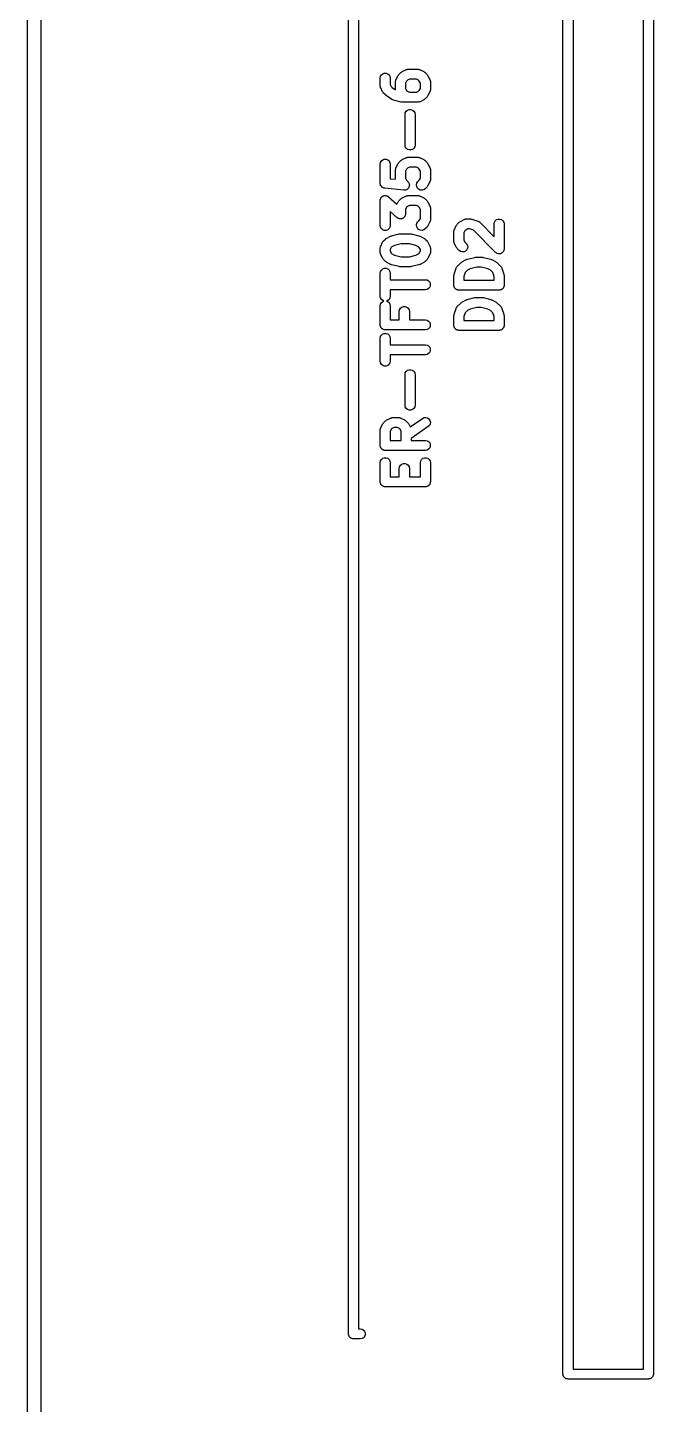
# Model space of a CAD drawing. Extents: x 10 to 287, y -200 to -10.
# Drawn here: x 99.9 to 109.24, y -94.75 to -74.19 of the extents above; entities that cross this region are included whole.
import ezdxf

# ---------------------------------------------------------------- set-up
doc = ezdxf.new("R2010")
doc.units = 0
doc.header["$MEASUREMENT"] = 0
doc.layers.add('BLACK', color=7, linetype='CONTINUOUS')

msp = doc.modelspace()

# ---------------------------------------------------------------- linework, layer by layer
at = {"layer": 'Black'}
for p, q in [((99.9, -106), (99.9, -56)), ((100.1, -56.0087), (100.1, -105.996)), ((107.891, -94.2924), (107.891, -63.6924)), ((109.241, -63.6924), (109.241, -94.2924)), ((108.041, -63.7674), (108.041, -94.2174)), ((109.091, -94.2174), (109.091, -63.7674)), ((104.691, -93.6924), (104.691, -64.2924)), ((104.841, -64.3674), (104.841, -93.6174)), ((105.49, -74.8467), (105.547, -74.8182)), ((105.547, -74.8182), (105.551, -74.8169)), ((105.551, -74.8169), (105.555, -74.8148)), ((105.555, -74.8148), (105.563, -74.8133)), ((105.563, -74.8133), (105.572, -74.8107)), ((105.572, -74.8107), (105.576, -74.811)), ((105.576, -74.811), (105.58, -74.8103)), ((105.58, -74.8103), (105.723, -74.8103)), ((105.723, -74.8103), (105.727, -74.811)), ((105.727, -74.811), (105.732, -74.8107)), ((105.732, -74.8107), (105.74, -74.8133)), ((105.74, -74.8133), (105.749, -74.8148)), ((105.749, -74.8148), (105.753, -74.8169)), ((105.753, -74.8169), (105.757, -74.8182)), ((105.757, -74.8182), (105.814, -74.8467)), ((105.162, -74.9424), (105.167, -74.9167)), ((105.162, -75.0567), (105.162, -74.9424)), ((105.167, -74.9167), (105.18, -74.8942)), ((105.18, -74.8942), (105.2, -74.8774)), ((105.2, -74.8774), (105.224, -74.8685)), ((105.224, -74.8685), (105.25, -74.8685)), ((105.25, -74.8685), (105.275, -74.8774)), ((105.275, -74.8774), (105.295, -74.8942)), ((105.295, -74.8942), (105.308, -74.9167)), ((105.308, -74.9167), (105.312, -74.9424)), ((105.312, -74.9424), (105.312, -75.039)), ((105.391, -74.991), (105.394, -74.9825)), ((105.392, -74.9953), (105.391, -74.991)), ((105.391, -74.9995), (105.392, -74.9953)), ((105.391, -75.1138), (105.391, -74.9995)), ((105.394, -74.9825), (105.396, -74.9739)), ((105.396, -74.9739), (105.398, -74.9701)), ((105.398, -74.9701), (105.399, -74.966)), ((105.399, -74.966), (105.427, -74.9089)), ((105.427, -74.9089), (105.435, -74.8992)), ((105.435, -74.8992), (105.442, -74.8894)), ((105.442, -74.8894), (105.47, -74.8608)), ((105.47, -74.8608), (105.48, -74.8539)), ((105.48, -74.8539), (105.49, -74.8467)), ((105.556, -74.9868), (105.541, -75.0172)), ((105.541, -75.0172), (105.541, -75.0961)), ((105.568, -74.9755), (105.556, -74.9868)), ((105.598, -74.9603), (105.568, -74.9755)), ((105.705, -74.9603), (105.598, -74.9603)), ((105.736, -74.9755), (105.705, -74.9603)), ((105.747, -74.9868), (105.736, -74.9755)), ((105.762, -75.0172), (105.747, -74.9868)), ((105.762, -75.0961), (105.762, -75.0172)), ((105.814, -74.8467), (105.823, -74.8539)), ((105.823, -74.8539), (105.833, -74.8608)), ((105.833, -74.8608), (105.862, -74.8894)), ((105.862, -74.8894), (105.869, -74.8992)), ((105.869, -74.8992), (105.876, -74.9089)), ((105.876, -74.9089), (105.905, -74.966)), ((105.905, -74.966), (105.906, -74.9701)), ((105.906, -74.9701), (105.908, -74.9739)), ((105.908, -74.9739), (105.909, -74.9825)), ((105.909, -74.9825), (105.912, -74.991)), ((105.912, -74.991), (105.912, -74.9953)), ((105.912, -74.9953), (105.912, -74.9995)), ((105.912, -74.9995), (105.912, -75.1138)), ((105.163, -75.0609), (105.162, -75.0567)), ((105.163, -75.0653), (105.163, -75.0609)), ((105.165, -75.0737), (105.163, -75.0653)), ((105.167, -75.0823), (105.165, -75.0737)), ((105.169, -75.0861), (105.167, -75.0823)), ((105.17, -75.0902), (105.169, -75.0861)), ((105.199, -75.1474), (105.17, -75.0902)), ((105.206, -75.157), (105.199, -75.1474)), ((105.213, -75.1669), (105.206, -75.157)), ((105.242, -75.1954), (105.213, -75.1669)), ((105.248, -75.1997), (105.242, -75.1954)), ((105.253, -75.2048), (105.248, -75.1997)), ((105.339, -75.2619), (105.253, -75.2048)), ((105.312, -75.039), (105.328, -75.0694)), ((105.328, -75.0694), (105.342, -75.0841)), ((105.342, -75.0841), (105.392, -75.1169)), ((105.392, -75.1169), (105.391, -75.1138)), ((105.541, -75.0961), (105.556, -75.1265)), ((105.556, -75.1265), (105.568, -75.1379)), ((105.568, -75.1379), (105.598, -75.1531)), ((105.598, -75.1531), (105.705, -75.1531)), ((105.705, -75.1531), (105.736, -75.1379)), ((105.736, -75.1379), (105.747, -75.1265)), ((105.747, -75.1265), (105.762, -75.0961)), ((105.862, -75.224), (105.833, -75.2526)), ((105.869, -75.2142), (105.862, -75.224)), ((105.876, -75.2045), (105.869, -75.2142)), ((105.905, -75.1474), (105.876, -75.2045)), ((105.906, -75.1432), (105.905, -75.1474)), ((105.908, -75.1395), (105.906, -75.1432)), ((105.909, -75.1308), (105.908, -75.1395)), ((105.912, -75.1224), (105.909, -75.1308)), ((105.912, -75.1138), (105.912, -75.1181)), ((105.912, -75.1181), (105.912, -75.1224)), ((105.35, -75.2671), (105.339, -75.2619)), ((105.362, -75.2723), (105.35, -75.2671)), ((105.476, -75.3009), (105.362, -75.2723)), ((105.486, -75.3015), (105.476, -75.3009)), ((105.495, -75.3031), (105.486, -75.3015)), ((105.723, -75.3031), (105.495, -75.3031)), ((105.538, -75.4596), (105.551, -75.437)), ((105.551, -75.437), (105.571, -75.4203)), ((105.571, -75.4203), (105.596, -75.4114)), ((105.596, -75.4114), (105.622, -75.4114)), ((105.622, -75.4114), (105.646, -75.4203)), ((105.646, -75.4203), (105.666, -75.437)), ((105.666, -75.437), (105.679, -75.4596)), ((105.727, -75.3024), (105.723, -75.3031)), ((105.732, -75.3026), (105.727, -75.3024)), ((105.74, -75.3001), (105.732, -75.3026)), ((105.749, -75.2986), (105.74, -75.3001)), ((105.753, -75.2964), (105.749, -75.2986)), ((105.757, -75.2952), (105.753, -75.2964)), ((105.814, -75.2666), (105.757, -75.2952)), ((105.823, -75.2595), (105.814, -75.2666)), ((105.833, -75.2526), (105.823, -75.2595)), ((105.534, -75.4853), (105.538, -75.4596)), ((105.534, -75.9424), (105.534, -75.4853)), ((105.679, -75.4596), (105.684, -75.4853)), ((105.684, -75.4853), (105.684, -75.9424)), ((105.538, -75.9681), (105.534, -75.9424)), ((105.551, -75.9906), (105.538, -75.9681)), ((105.571, -76.0074), (105.551, -75.9906)), ((105.596, -76.0163), (105.571, -76.0074)), ((105.622, -76.0163), (105.596, -76.0163)), ((105.646, -76.0074), (105.622, -76.0163)), ((105.666, -75.9906), (105.646, -76.0074)), ((105.679, -75.9681), (105.666, -75.9906)), ((105.684, -75.9424), (105.679, -75.9681)), ((105.162, -76.2281), (105.167, -76.2025)), ((105.162, -76.5138), (105.162, -76.2281)), ((105.167, -76.2025), (105.18, -76.1799)), ((105.18, -76.1799), (105.2, -76.1632)), ((105.2, -76.1632), (105.224, -76.1543)), ((105.224, -76.1543), (105.25, -76.1543)), ((105.25, -76.1543), (105.275, -76.1632)), ((105.275, -76.1632), (105.295, -76.1799)), ((105.295, -76.1799), (105.308, -76.2025)), ((105.308, -76.2025), (105.312, -76.2281)), ((105.312, -76.2281), (105.312, -76.446)), ((105.399, -76.2803), (105.427, -76.2231)), ((105.427, -76.2231), (105.435, -76.2135)), ((105.435, -76.2135), (105.442, -76.2037)), ((105.442, -76.2037), (105.47, -76.1751)), ((105.47, -76.1751), (105.48, -76.1682)), ((105.48, -76.1682), (105.49, -76.161)), ((105.49, -76.161), (105.547, -76.1325)), ((105.547, -76.1325), (105.551, -76.1312)), ((105.551, -76.1312), (105.555, -76.1291)), ((105.555, -76.1291), (105.563, -76.1275)), ((105.563, -76.1275), (105.572, -76.125)), ((105.572, -76.125), (105.576, -76.1253)), ((105.576, -76.1253), (105.58, -76.1245)), ((105.58, -76.1245), (105.723, -76.1245)), ((105.723, -76.1245), (105.727, -76.1253)), ((105.727, -76.1253), (105.732, -76.125)), ((105.732, -76.125), (105.74, -76.1275)), ((105.74, -76.1275), (105.749, -76.1291)), ((105.749, -76.1291), (105.753, -76.1312)), ((105.753, -76.1312), (105.757, -76.1325)), ((105.757, -76.1325), (105.814, -76.161)), ((105.814, -76.161), (105.823, -76.1682)), ((105.823, -76.1682), (105.833, -76.1751)), ((105.833, -76.1751), (105.862, -76.2037)), ((105.862, -76.2037), (105.869, -76.2135)), ((105.869, -76.2135), (105.876, -76.2231)), ((105.876, -76.2231), (105.905, -76.2803)), ((105.312, -76.446), (105.391, -76.4538)), ((105.391, -76.3053), (105.394, -76.2968)), ((105.392, -76.3096), (105.391, -76.3053)), ((105.391, -76.3138), (105.392, -76.3096)), ((105.391, -76.4538), (105.391, -76.3138)), ((105.394, -76.2968), (105.396, -76.2882)), ((105.396, -76.2882), (105.398, -76.2844)), ((105.398, -76.2844), (105.399, -76.2803)), ((105.556, -76.3011), (105.541, -76.3315)), ((105.541, -76.3315), (105.541, -76.439)), ((105.541, -76.439), (105.556, -76.4694)), ((105.568, -76.2898), (105.556, -76.3011)), ((105.556, -76.4694), (105.576, -76.4894)), ((105.598, -76.2745), (105.568, -76.2898)), ((105.705, -76.2745), (105.598, -76.2745)), ((105.736, -76.2898), (105.705, -76.2745)), ((105.727, -76.4894), (105.747, -76.4694)), ((105.747, -76.3011), (105.736, -76.2898)), ((105.762, -76.3315), (105.747, -76.3011)), ((105.747, -76.4694), (105.762, -76.439)), ((105.762, -76.439), (105.762, -76.3315)), ((105.905, -76.2803), (105.906, -76.2844)), ((105.906, -76.2844), (105.908, -76.2882)), ((105.908, -76.2882), (105.909, -76.2968)), ((105.909, -76.4737), (105.908, -76.4823)), ((105.909, -76.2968), (105.912, -76.3053)), ((105.912, -76.4653), (105.909, -76.4737)), ((105.912, -76.3053), (105.912, -76.3096)), ((105.912, -76.3096), (105.912, -76.3138)), ((105.912, -76.3138), (105.912, -76.4567)), ((105.912, -76.4567), (105.912, -76.4609)), ((105.912, -76.4609), (105.912, -76.4653)), ((105.163, -76.5166), (105.162, -76.5138)), ((105.163, -76.5194), (105.163, -76.5166)), ((105.165, -76.5294), (105.163, -76.5194)), ((105.167, -76.5395), (105.165, -76.5294)), ((105.168, -76.5419), (105.167, -76.5395)), ((105.169, -76.5447), (105.168, -76.5419)), ((105.175, -76.5532), (105.169, -76.5447)), ((105.18, -76.562), (105.175, -76.5532)), ((105.182, -76.5639), (105.18, -76.562)), ((105.184, -76.5662), (105.182, -76.5639)), ((105.192, -76.5722), (105.184, -76.5662)), ((105.2, -76.5788), (105.192, -76.5722)), ((105.203, -76.5797), (105.2, -76.5788)), ((105.205, -76.5814), (105.203, -76.5797)), ((105.215, -76.5842), (105.205, -76.5814)), ((105.224, -76.5877), (105.215, -76.5842)), ((105.227, -76.5877), (105.224, -76.5877)), ((105.23, -76.5885), (105.227, -76.5877)), ((105.516, -76.617), (105.23, -76.5885)), ((105.517, -76.6171), (105.516, -76.617)), ((105.516, -76.617), (105.516, -76.617)), ((105.529, -76.616), (105.517, -76.6171)), ((105.542, -76.6151), (105.529, -76.616)), ((105.543, -76.6148), (105.542, -76.6149)), ((105.542, -76.6149), (105.542, -76.6151)), ((105.554, -76.6095), (105.543, -76.6148)), ((105.565, -76.6044), (105.554, -76.6095)), ((105.566, -76.604), (105.565, -76.6044)), ((105.575, -76.5949), (105.566, -76.6038)), ((105.566, -76.6038), (105.566, -76.604)), ((105.584, -76.5862), (105.575, -76.5949)), ((105.576, -76.4894), (105.576, -76.4898)), ((105.576, -76.4898), (105.577, -76.49)), ((105.577, -76.49), (105.584, -76.5004)), ((105.584, -76.5004), (105.591, -76.5107)), ((105.585, -76.5854), (105.584, -76.5858)), ((105.584, -76.5858), (105.584, -76.5862)), ((105.59, -76.574), (105.585, -76.5854)), ((105.595, -76.5627), (105.59, -76.574)), ((105.591, -76.5107), (105.591, -76.5112)), ((105.591, -76.5112), (105.592, -76.5115)), ((105.592, -76.5115), (105.595, -76.5238)), ((105.595, -76.5238), (105.598, -76.5359)), ((105.596, -76.5618), (105.595, -76.5622)), ((105.595, -76.5622), (105.595, -76.5627)), ((105.597, -76.5493), (105.596, -76.5618)), ((105.598, -76.5368), (105.597, -76.5493)), ((105.598, -76.5359), (105.598, -76.5363)), ((105.598, -76.5363), (105.598, -76.5368)), ((105.706, -76.5359), (105.712, -76.5107)), ((105.708, -76.5618), (105.706, -76.5359)), ((105.719, -76.5854), (105.708, -76.5618)), ((105.712, -76.5107), (105.727, -76.4894)), ((105.737, -76.6038), (105.719, -76.5854)), ((105.761, -76.6148), (105.737, -76.6038)), ((105.787, -76.6171), (105.761, -76.6148)), ((105.812, -76.6104), (105.787, -76.6171)), ((105.833, -76.5954), (105.812, -76.6104)), ((105.862, -76.5669), (105.833, -76.5954)), ((105.869, -76.557), (105.862, -76.5669)), ((105.876, -76.5474), (105.869, -76.557)), ((105.905, -76.4902), (105.876, -76.5474)), ((105.906, -76.4861), (105.905, -76.4902)), ((105.908, -76.4823), (105.906, -76.4861)), ((105.162, -76.771), (105.164, -76.7637)), ((105.162, -77.1424), (105.162, -76.771)), ((105.164, -76.7564), (105.166, -76.751)), ((105.164, -76.7637), (105.164, -76.7564)), ((105.166, -76.751), (105.167, -76.7453)), ((105.167, -76.7453), (105.171, -76.739)), ((105.171, -76.739), (105.173, -76.7321)), ((105.173, -76.7321), (105.177, -76.7278)), ((105.177, -76.7278), (105.18, -76.7228)), ((105.18, -76.7228), (105.186, -76.7181)), ((105.186, -76.7181), (105.19, -76.7125)), ((105.19, -76.7125), (105.195, -76.7097)), ((105.195, -76.7097), (105.2, -76.706)), ((105.2, -76.706), (105.207, -76.7035)), ((105.207, -76.7035), (105.213, -76.7)), ((105.213, -76.7), (105.219, -76.6991)), ((105.219, -76.6991), (105.224, -76.6971)), ((105.224, -76.6971), (105.232, -76.6971)), ((105.232, -76.6971), (105.239, -76.696)), ((105.239, -76.696), (105.245, -76.6971)), ((105.245, -76.6971), (105.25, -76.6971)), ((105.25, -76.6971), (105.257, -76.6996)), ((105.257, -76.6996), (105.265, -76.701)), ((105.265, -76.701), (105.269, -76.704)), ((105.269, -76.704), (105.275, -76.706)), ((105.275, -76.706), (105.281, -76.7107)), ((105.281, -76.7107), (105.287, -76.7145)), ((105.287, -76.7145), (105.413, -76.8245)), ((105.413, -76.8245), (105.427, -76.7946)), ((105.427, -76.7946), (105.435, -76.7849)), ((105.435, -76.7849), (105.442, -76.7751)), ((105.442, -76.7751), (105.47, -76.7465)), ((105.47, -76.7465), (105.48, -76.7396)), ((105.48, -76.7396), (105.49, -76.7325)), ((105.49, -76.7325), (105.547, -76.7039)), ((105.556, -76.8725), (105.541, -76.903)), ((105.547, -76.7039), (105.551, -76.7027)), ((105.551, -76.7027), (105.555, -76.7005)), ((105.555, -76.7005), (105.563, -76.699)), ((105.568, -76.8612), (105.556, -76.8725)), ((105.563, -76.699), (105.572, -76.6965)), ((105.598, -76.846), (105.568, -76.8612)), ((105.572, -76.6965), (105.576, -76.6967)), ((105.576, -76.6967), (105.58, -76.696)), ((105.58, -76.696), (105.723, -76.696)), ((105.705, -76.846), (105.598, -76.846)), ((105.736, -76.8612), (105.705, -76.846)), ((105.723, -76.696), (105.727, -76.6967)), ((105.727, -76.6967), (105.732, -76.6965)), ((105.732, -76.6965), (105.74, -76.699)), ((105.747, -76.8725), (105.736, -76.8612)), ((105.74, -76.699), (105.749, -76.7005)), ((105.762, -76.903), (105.747, -76.8725)), ((105.749, -76.7005), (105.753, -76.7027)), ((105.753, -76.7027), (105.757, -76.7039)), ((105.757, -76.7039), (105.814, -76.7325)), ((105.814, -76.7325), (105.823, -76.7396)), ((105.823, -76.7396), (105.833, -76.7465)), ((105.833, -76.7465), (105.862, -76.7751)), ((105.862, -76.7751), (105.869, -76.7849)), ((105.869, -76.7849), (105.876, -76.7946)), ((105.876, -76.7946), (105.905, -76.8517)), ((105.905, -76.8517), (105.906, -76.8559)), ((105.906, -76.8559), (105.908, -76.8596)), ((105.908, -76.8596), (105.909, -76.8683)), ((105.909, -76.8683), (105.912, -76.8767)), ((105.912, -76.8767), (105.912, -76.881)), ((105.912, -76.881), (105.912, -76.8853)), ((105.912, -76.8853), (105.912, -77.0567)), ((105.417, -77.0274), (105.312, -76.9363)), ((105.312, -76.9363), (105.312, -77.1424)), ((105.423, -77.0312), (105.417, -77.0274)), ((105.428, -77.0359), (105.423, -77.0312)), ((105.434, -77.0379), (105.428, -77.0359)), ((105.439, -77.0409), (105.434, -77.0379)), ((105.446, -77.0423), (105.439, -77.0409)), ((105.453, -77.0448), (105.446, -77.0423)), ((105.459, -77.0448), (105.453, -77.0448)), ((105.464, -77.046), (105.459, -77.0448)), ((105.472, -77.0448), (105.464, -77.046)), ((105.479, -77.0448), (105.472, -77.0448)), ((105.484, -77.0429), (105.479, -77.0448)), ((105.49, -77.042), (105.484, -77.0429)), ((105.497, -77.0384), (105.49, -77.042)), ((105.503, -77.0359), (105.497, -77.0384)), ((105.508, -77.0322), (105.503, -77.0359)), ((105.513, -77.0294), (105.508, -77.0322)), ((105.518, -77.0239), (105.513, -77.0294)), ((105.523, -77.0192), (105.518, -77.0239)), ((105.526, -77.0142), (105.523, -77.0192)), ((105.53, -77.0098), (105.526, -77.0142)), ((105.533, -77.003), (105.53, -77.0098)), ((105.536, -76.9966), (105.533, -77.003)), ((105.537, -76.9909), (105.536, -76.9966)), ((105.54, -76.9855), (105.537, -76.9909)), ((105.541, -76.971), (105.54, -76.9782)), ((105.54, -76.9782), (105.54, -76.9855)), ((105.541, -76.903), (105.541, -76.971)), ((105.712, -77.1107), (105.727, -77.0894)), ((105.727, -77.0894), (105.747, -77.0694)), ((105.747, -77.0694), (105.762, -77.039)), ((105.762, -77.039), (105.762, -76.903)), ((105.905, -77.0902), (105.876, -77.1474)), ((105.906, -77.0861), (105.905, -77.0902)), ((105.908, -77.0823), (105.906, -77.0861)), ((105.909, -77.0737), (105.908, -77.0823)), ((105.912, -77.0653), (105.909, -77.0737)), ((105.912, -77.0567), (105.912, -77.0609)), ((105.912, -77.0609), (105.912, -77.0653)), ((106.342, -77.0965), (106.351, -77.0896)), ((106.351, -77.0896), (106.361, -77.0825)), ((106.361, -77.0825), (106.418, -77.0539)), ((106.418, -77.0539), (106.422, -77.0527)), ((106.422, -77.0527), (106.426, -77.0505)), ((106.426, -77.0505), (106.435, -77.049)), ((106.435, -77.049), (106.443, -77.0465)), ((106.443, -77.0465), (106.447, -77.0467)), ((106.447, -77.0467), (106.452, -77.046)), ((106.452, -77.046), (106.509, -77.046)), ((106.509, -77.046), (106.521, -77.0481)), ((106.521, -77.0481), (106.533, -77.0498)), ((106.533, -77.0498), (106.618, -77.0784)), ((106.618, -77.0784), (106.622, -77.0804)), ((106.622, -77.0804), (106.626, -77.0816)), ((106.626, -77.0816), (106.633, -77.0866)), ((106.633, -77.0866), (106.641, -77.0908)), ((106.641, -77.0908), (106.644, -77.094)), ((106.867, -77.0953), (106.88, -77.0728)), ((106.88, -77.0728), (106.9, -77.056)), ((106.9, -77.056), (106.924, -77.0471)), ((106.924, -77.0471), (106.95, -77.0471)), ((106.95, -77.0471), (106.975, -77.056)), ((106.975, -77.056), (106.995, -77.0728)), ((106.995, -77.0728), (107.008, -77.0953)), ((105.167, -77.1681), (105.162, -77.1424)), ((105.18, -77.1906), (105.167, -77.1681)), ((105.2, -77.2074), (105.18, -77.1906)), ((105.224, -77.2163), (105.2, -77.2074)), ((105.25, -77.2163), (105.224, -77.2163)), ((105.275, -77.2074), (105.25, -77.2163)), ((105.295, -77.1906), (105.275, -77.2074)), ((105.308, -77.1681), (105.295, -77.1906)), ((105.312, -77.1424), (105.308, -77.1681)), ((105.326, -77.3016), (105.334, -77.2982)), ((105.334, -77.2982), (105.448, -77.2696)), ((105.448, -77.2696), (105.457, -77.269)), ((105.457, -77.269), (105.466, -77.2674)), ((105.466, -77.2674), (105.609, -77.2674)), ((105.609, -77.2674), (105.618, -77.269)), ((105.618, -77.269), (105.627, -77.2696)), ((105.627, -77.2696), (105.741, -77.2982)), ((105.706, -77.1359), (105.712, -77.1107)), ((105.708, -77.1618), (105.706, -77.1359)), ((105.719, -77.1854), (105.708, -77.1618)), ((105.737, -77.2038), (105.719, -77.1854)), ((105.761, -77.2148), (105.737, -77.2038)), ((105.741, -77.2982), (105.749, -77.3016)), ((105.787, -77.2171), (105.761, -77.2148)), ((105.812, -77.2104), (105.787, -77.2171)), ((105.833, -77.1954), (105.812, -77.2104)), ((105.862, -77.1669), (105.833, -77.1954)), ((105.869, -77.157), (105.862, -77.1669)), ((105.876, -77.1474), (105.869, -77.157)), ((106.262, -77.2353), (106.263, -77.231)), ((106.262, -77.3781), (106.262, -77.2353)), ((106.263, -77.2267), (106.265, -77.2183)), ((106.263, -77.231), (106.263, -77.2267)), ((106.265, -77.2183), (106.267, -77.2096)), ((106.267, -77.2096), (106.269, -77.2059)), ((106.269, -77.2059), (106.27, -77.2017)), ((106.27, -77.2017), (106.299, -77.1446)), ((106.299, -77.1446), (106.306, -77.1349)), ((106.306, -77.1349), (106.313, -77.1251)), ((106.313, -77.1251), (106.342, -77.0965)), ((106.428, -77.2225), (106.412, -77.253)), ((106.412, -77.253), (106.412, -77.3604)), ((106.439, -77.2112), (106.428, -77.2225)), ((106.469, -77.196), (106.439, -77.2112)), ((106.497, -77.196), (106.469, -77.196)), ((106.554, -77.2151), (106.497, -77.196)), ((106.884, -77.5454), (106.554, -77.2151)), ((106.644, -77.094), (106.648, -77.0965)), ((106.648, -77.0965), (106.862, -77.3113)), ((106.862, -77.121), (106.867, -77.0953)), ((106.862, -77.3113), (106.862, -77.121)), ((107.008, -77.0953), (107.012, -77.121)), ((107.012, -77.121), (107.012, -77.4924)), ((105.162, -77.4853), (105.163, -77.481)), ((105.162, -77.5424), (105.162, -77.4853)), ((105.163, -77.4767), (105.165, -77.4683)), ((105.163, -77.481), (105.163, -77.4767)), ((105.165, -77.4683), (105.167, -77.4596)), ((105.167, -77.4596), (105.169, -77.4559)), ((105.169, -77.4559), (105.17, -77.4517)), ((105.17, -77.4517), (105.199, -77.3946)), ((105.199, -77.3946), (105.206, -77.3849)), ((105.206, -77.3849), (105.213, -77.3751)), ((105.213, -77.3751), (105.242, -77.3465)), ((105.242, -77.3465), (105.251, -77.3396)), ((105.251, -77.3396), (105.261, -77.3325)), ((105.261, -77.3325), (105.318, -77.3039)), ((105.328, -77.4725), (105.312, -77.503)), ((105.312, -77.503), (105.312, -77.5247)), ((105.318, -77.3039), (105.326, -77.3016)), ((105.339, -77.4612), (105.328, -77.4725)), ((105.378, -77.4417), (105.339, -77.4612)), ((105.475, -77.4174), (105.378, -77.4417)), ((105.6, -77.4174), (105.475, -77.4174)), ((105.697, -77.4417), (105.6, -77.4174)), ((105.736, -77.4612), (105.697, -77.4417)), ((105.747, -77.4725), (105.736, -77.4612)), ((105.762, -77.503), (105.747, -77.4725)), ((105.749, -77.3016), (105.757, -77.3039)), ((105.757, -77.3039), (105.814, -77.3325)), ((105.762, -77.5247), (105.762, -77.503)), ((105.814, -77.3325), (105.823, -77.3396)), ((105.823, -77.3396), (105.833, -77.3465)), ((105.833, -77.3465), (105.862, -77.3751)), ((105.862, -77.3751), (105.869, -77.3849)), ((105.869, -77.3849), (105.876, -77.3946)), ((105.876, -77.3946), (105.905, -77.4517)), ((105.905, -77.4517), (105.906, -77.4559)), ((105.906, -77.4559), (105.908, -77.4596)), ((105.908, -77.4596), (105.909, -77.4683)), ((105.909, -77.4683), (105.912, -77.4767)), ((105.912, -77.4767), (105.912, -77.481)), ((105.912, -77.481), (105.912, -77.4853)), ((105.912, -77.4853), (105.912, -77.5424)), ((106.263, -77.3824), (106.262, -77.3781)), ((106.263, -77.3867), (106.263, -77.3824)), ((106.265, -77.3951), (106.263, -77.3867)), ((106.267, -77.4038), (106.265, -77.3951)), ((106.269, -77.4075), (106.267, -77.4038)), ((106.27, -77.4117), (106.269, -77.4075)), ((106.299, -77.4688), (106.27, -77.4117)), ((106.306, -77.4784), (106.299, -77.4688)), ((106.313, -77.4883), (106.306, -77.4784)), ((106.342, -77.5169), (106.313, -77.4883)), ((106.412, -77.3604), (106.428, -77.3908)), ((106.428, -77.3908), (106.448, -77.4108)), ((106.448, -77.4108), (106.463, -77.4321)), ((106.467, -77.4832), (106.456, -77.5068)), ((106.463, -77.4321), (106.469, -77.4573)), ((106.469, -77.4573), (106.467, -77.4832)), ((107.011, -77.502), (107.01, -77.5118)), ((107.012, -77.4924), (107.011, -77.502)), ((105.163, -77.5467), (105.162, -77.5424)), ((105.163, -77.551), (105.163, -77.5467)), ((105.165, -77.5594), (105.163, -77.551)), ((105.167, -77.5681), (105.165, -77.5594)), ((105.169, -77.5718), (105.167, -77.5681)), ((105.17, -77.5759), (105.169, -77.5718)), ((105.199, -77.6331), (105.17, -77.5759)), ((105.206, -77.6427), (105.199, -77.6331)), ((105.213, -77.6526), (105.206, -77.6427)), ((105.242, -77.6811), (105.213, -77.6526)), ((105.251, -77.688), (105.242, -77.6811)), ((105.261, -77.6952), (105.251, -77.688)), ((105.318, -77.7238), (105.261, -77.6952)), ((105.312, -77.5247), (105.328, -77.5551)), ((105.328, -77.5551), (105.339, -77.5665)), ((105.339, -77.5665), (105.378, -77.5859)), ((105.378, -77.5859), (105.475, -77.6103)), ((105.475, -77.6103), (105.6, -77.6103)), ((105.6, -77.6103), (105.697, -77.5859)), ((105.697, -77.5859), (105.736, -77.5665)), ((105.736, -77.5665), (105.747, -77.5551)), ((105.747, -77.5551), (105.762, -77.5247)), ((105.814, -77.6952), (105.757, -77.7238)), ((105.823, -77.688), (105.814, -77.6952)), ((105.833, -77.6811), (105.823, -77.688)), ((105.862, -77.6526), (105.833, -77.6811)), ((105.869, -77.6427), (105.862, -77.6526)), ((105.876, -77.6331), (105.869, -77.6427)), ((105.905, -77.5759), (105.876, -77.6331)), ((105.906, -77.5718), (105.905, -77.5759)), ((105.908, -77.5681), (105.906, -77.5718)), ((105.909, -77.5594), (105.908, -77.5681)), ((105.912, -77.551), (105.909, -77.5594)), ((105.912, -77.5424), (105.912, -77.5467)), ((105.912, -77.5467), (105.912, -77.551)), ((106.313, -77.7537), (106.37, -77.6965)), ((106.363, -77.5318), (106.342, -77.5169)), ((106.388, -77.5385), (106.363, -77.5318)), ((106.37, -77.6965), (106.38, -77.6896)), ((106.38, -77.6896), (106.39, -77.6825)), ((106.414, -77.5363), (106.388, -77.5385)), ((106.39, -77.6825), (106.447, -77.6539)), ((106.438, -77.5253), (106.414, -77.5363)), ((106.456, -77.5068), (106.438, -77.5253)), ((106.447, -77.6539), (106.455, -77.6516)), ((106.455, -77.6516), (106.462, -77.6482)), ((106.462, -77.6482), (106.576, -77.6196)), ((106.576, -77.6196), (106.586, -77.619)), ((106.586, -77.619), (106.595, -77.6174)), ((106.595, -77.6174), (106.68, -77.6174)), ((106.68, -77.6174), (106.689, -77.619)), ((106.689, -77.619), (106.698, -77.6196)), ((106.698, -77.6196), (106.813, -77.6482)), ((106.813, -77.6482), (106.82, -77.6516)), ((106.82, -77.6516), (106.828, -77.6539)), ((106.828, -77.6539), (106.885, -77.6825)), ((106.892, -77.5511), (106.884, -77.5454)), ((106.885, -77.6825), (106.895, -77.6896)), ((106.9, -77.5574), (106.892, -77.5511)), ((106.895, -77.6896), (106.905, -77.6965)), ((106.903, -77.5585), (106.9, -77.5574)), ((106.906, -77.5604), (106.903, -77.5585)), ((106.905, -77.6965), (106.962, -77.7537)), ((106.915, -77.5629), (106.906, -77.5604)), ((106.924, -77.5663), (106.915, -77.5629)), ((106.928, -77.5663), (106.924, -77.5663)), ((106.931, -77.5671), (106.928, -77.5663)), ((106.941, -77.5663), (106.931, -77.5671)), ((106.95, -77.5663), (106.941, -77.5663)), ((106.954, -77.5651), (106.95, -77.5663)), ((106.957, -77.5648), (106.954, -77.5651)), ((106.966, -77.5607), (106.957, -77.5648)), ((106.975, -77.5574), (106.966, -77.5607)), ((106.977, -77.5552), (106.975, -77.5574)), ((106.98, -77.5538), (106.977, -77.5552)), ((106.987, -77.5469), (106.98, -77.5538)), ((106.995, -77.5406), (106.987, -77.5469)), ((106.997, -77.5378), (106.995, -77.5406)), ((106.999, -77.5354), (106.997, -77.5378)), ((107.003, -77.5265), (106.999, -77.5354)), ((107.008, -77.5181), (107.003, -77.5265)), ((107.01, -77.5118), (107.008, -77.5148)), ((107.008, -77.5148), (107.008, -77.5181)), ((105.162, -77.8567), (105.167, -77.831)), ((105.162, -78.1995), (105.162, -77.8567)), ((105.167, -77.831), (105.18, -77.8085)), ((105.18, -77.8085), (105.2, -77.7917)), ((105.2, -77.7917), (105.224, -77.7828)), ((105.224, -77.7828), (105.25, -77.7828)), ((105.25, -77.7828), (105.275, -77.7917)), ((105.275, -77.7917), (105.295, -77.8085)), ((105.295, -77.8085), (105.308, -77.831)), ((105.308, -77.831), (105.312, -77.8567)), ((105.312, -77.8567), (105.312, -77.9531)), ((105.326, -77.7261), (105.318, -77.7238)), ((105.334, -77.7294), (105.326, -77.7261)), ((105.448, -77.758), (105.334, -77.7294)), ((105.457, -77.7587), (105.448, -77.758)), ((105.466, -77.7603), (105.457, -77.7587)), ((105.609, -77.7603), (105.466, -77.7603)), ((105.618, -77.7587), (105.609, -77.7603)), ((105.627, -77.758), (105.618, -77.7587)), ((105.741, -77.7294), (105.627, -77.758)), ((105.749, -77.7261), (105.741, -77.7294)), ((105.757, -77.7238), (105.749, -77.7261)), ((106.262, -77.8924), (106.265, -77.8806)), ((106.262, -78.0353), (106.262, -77.8924)), ((106.265, -77.8806), (106.266, -77.8687)), ((106.266, -77.8687), (106.295, -77.783)), ((106.295, -77.783), (106.297, -77.7792)), ((106.297, -77.7792), (106.298, -77.775)), ((106.298, -77.775), (106.303, -77.7678)), ((106.303, -77.7678), (106.307, -77.7601)), ((106.307, -77.7601), (106.31, -77.7572)), ((106.31, -77.7572), (106.313, -77.7537)), ((106.432, -77.8472), (106.412, -77.9046)), ((106.412, -77.9046), (106.412, -77.9603)), ((106.468, -77.8112), (106.432, -77.8472)), ((106.506, -77.7917), (106.468, -77.8112)), ((106.604, -77.7674), (106.506, -77.7917)), ((106.671, -77.7674), (106.604, -77.7674)), ((106.768, -77.7917), (106.671, -77.7674)), ((106.807, -77.8112), (106.768, -77.7917)), ((106.843, -77.8472), (106.807, -77.8112)), ((106.862, -77.9046), (106.843, -77.8472)), ((106.862, -77.9603), (106.862, -77.9046)), ((106.962, -77.7537), (106.964, -77.7572)), ((106.964, -77.7572), (106.968, -77.7601)), ((106.968, -77.7601), (106.972, -77.7678)), ((106.972, -77.7678), (106.977, -77.775)), ((106.977, -77.775), (106.978, -77.7792)), ((106.978, -77.7792), (106.98, -77.783)), ((106.98, -77.783), (107.009, -77.8687)), ((107.009, -77.8687), (107.01, -77.8806)), ((107.01, -77.8806), (107.012, -77.8924)), ((107.012, -77.8924), (107.012, -78.0353)), ((105.312, -77.9531), (105.837, -77.9531)), ((105.837, -78.1031), (105.312, -78.1031)), ((105.312, -78.1031), (105.312, -78.1995)), ((105.837, -77.9531), (105.863, -77.9576)), ((105.863, -78.0986), (105.837, -78.1031)), ((105.863, -77.9576), (105.886, -77.9707)), ((105.886, -78.0856), (105.863, -78.0986)), ((105.886, -77.9707), (105.902, -77.9906)), ((105.902, -78.0656), (105.886, -78.0856)), ((105.902, -77.9906), (105.911, -78.0151)), ((105.911, -78.0411), (105.902, -78.0656)), ((105.911, -78.0151), (105.911, -78.0411)), ((106.264, -78.0417), (106.262, -78.0353)), ((106.264, -78.0483), (106.264, -78.0417)), ((106.266, -78.0544), (106.264, -78.0483)), ((106.267, -78.0609), (106.266, -78.0544)), ((106.27, -78.0666), (106.267, -78.0609)), ((106.272, -78.0728), (106.27, -78.0666)), ((106.277, -78.0778), (106.272, -78.0728)), ((106.28, -78.0835), (106.277, -78.0778)), ((106.285, -78.0877), (106.28, -78.0835)), ((106.289, -78.0927), (106.285, -78.0877)), ((106.295, -78.096), (106.289, -78.0927)), ((106.3, -78.1002), (106.295, -78.096)), ((106.306, -78.1025), (106.3, -78.1002)), ((106.312, -78.1057), (106.306, -78.1025)), ((106.318, -78.1069), (106.312, -78.1057)), ((106.324, -78.1091), (106.318, -78.1069)), ((106.331, -78.1091), (106.324, -78.1091)), ((106.337, -78.1103), (106.331, -78.1091)), ((106.937, -78.1103), (106.337, -78.1103)), ((106.412, -77.9603), (106.862, -77.9603)), ((106.944, -78.1091), (106.937, -78.1103)), ((106.95, -78.1091), (106.944, -78.1091)), ((106.957, -78.1069), (106.95, -78.1091)), ((106.963, -78.1057), (106.957, -78.1069)), ((106.969, -78.1025), (106.963, -78.1057)), ((106.975, -78.1002), (106.969, -78.1025)), ((106.98, -78.096), (106.975, -78.1002)), ((106.986, -78.0927), (106.98, -78.096)), ((106.99, -78.0877), (106.986, -78.0927)), ((106.995, -78.0835), (106.99, -78.0877)), ((106.998, -78.0778), (106.995, -78.0835)), ((107.002, -78.0728), (106.998, -78.0778)), ((107.005, -78.0666), (107.002, -78.0728)), ((107.008, -78.0609), (107.005, -78.0666)), ((107.009, -78.0544), (107.008, -78.0609)), ((107.011, -78.0483), (107.009, -78.0544)), ((107.012, -78.0353), (107.011, -78.0417)), ((107.011, -78.0417), (107.011, -78.0483)), ((105.167, -78.2252), (105.162, -78.1995)), ((105.162, -78.3424), (105.167, -78.3167)), ((105.18, -78.2478), (105.167, -78.2252)), ((105.167, -78.3167), (105.18, -78.2942)), ((105.2, -78.2645), (105.18, -78.2478)), ((105.18, -78.2942), (105.2, -78.2774)), ((105.218, -78.271), (105.2, -78.2645)), ((105.2, -78.2774), (105.218, -78.271)), ((105.275, -78.2645), (105.257, -78.271)), ((105.257, -78.271), (105.275, -78.2774)), ((105.295, -78.2478), (105.275, -78.2645)), ((105.275, -78.2774), (105.295, -78.2942)), ((105.308, -78.2252), (105.295, -78.2478)), ((105.295, -78.2942), (105.308, -78.3167)), ((105.312, -78.1995), (105.308, -78.2252)), ((105.308, -78.3167), (105.312, -78.3424)), ((106.313, -78.3537), (106.37, -78.2965)), ((106.37, -78.2965), (106.38, -78.2896)), ((106.38, -78.2896), (106.39, -78.2825)), ((106.39, -78.2825), (106.447, -78.2539)), ((106.447, -78.2539), (106.455, -78.2516)), ((106.455, -78.2516), (106.462, -78.2482)), ((106.462, -78.2482), (106.576, -78.2196)), ((106.576, -78.2196), (106.586, -78.219)), ((106.586, -78.219), (106.595, -78.2174)), ((106.595, -78.2174), (106.68, -78.2174)), ((106.68, -78.2174), (106.689, -78.219)), ((106.689, -78.219), (106.698, -78.2196)), ((106.698, -78.2196), (106.813, -78.2482)), ((106.813, -78.2482), (106.82, -78.2516)), ((106.82, -78.2516), (106.828, -78.2539)), ((106.828, -78.2539), (106.885, -78.2825)), ((106.885, -78.2825), (106.895, -78.2896)), ((106.895, -78.2896), (106.905, -78.2965)), ((106.905, -78.2965), (106.962, -78.3537)), ((105.162, -78.6281), (105.162, -78.3424)), ((105.312, -78.3424), (105.312, -78.5531)), ((105.448, -78.4281), (105.453, -78.4025)), ((105.448, -78.5531), (105.448, -78.4281)), ((105.453, -78.4025), (105.466, -78.3799)), ((105.466, -78.3799), (105.486, -78.3632)), ((105.486, -78.3632), (105.51, -78.3543)), ((105.51, -78.3543), (105.536, -78.3543)), ((105.536, -78.3543), (105.561, -78.3632)), ((105.561, -78.3632), (105.581, -78.3799)), ((105.581, -78.3799), (105.594, -78.4025)), ((105.594, -78.4025), (105.598, -78.4281)), ((105.598, -78.4281), (105.598, -78.5531)), ((106.262, -78.4924), (106.265, -78.4806)), ((106.262, -78.6353), (106.262, -78.4924)), ((106.265, -78.4806), (106.266, -78.4687)), ((106.266, -78.4687), (106.295, -78.383)), ((106.295, -78.383), (106.297, -78.3792)), ((106.297, -78.3792), (106.298, -78.375)), ((106.298, -78.375), (106.303, -78.3678)), ((106.303, -78.3678), (106.307, -78.3601)), ((106.307, -78.3601), (106.31, -78.3572)), ((106.31, -78.3572), (106.313, -78.3537)), ((106.432, -78.4472), (106.412, -78.5046)), ((106.412, -78.5046), (106.412, -78.5603)), ((106.468, -78.4112), (106.432, -78.4472)), ((106.506, -78.3917), (106.468, -78.4112)), ((106.604, -78.3674), (106.506, -78.3917)), ((106.671, -78.3674), (106.604, -78.3674)), ((106.768, -78.3917), (106.671, -78.3674)), ((106.807, -78.4112), (106.768, -78.3917)), ((106.843, -78.4472), (106.807, -78.4112)), ((106.862, -78.5046), (106.843, -78.4472)), ((106.862, -78.5603), (106.862, -78.5046)), ((106.962, -78.3537), (106.964, -78.3572)), ((106.964, -78.3572), (106.968, -78.3601)), ((106.968, -78.3601), (106.972, -78.3678)), ((106.972, -78.3678), (106.977, -78.375)), ((106.977, -78.375), (106.978, -78.3792)), ((106.978, -78.3792), (106.98, -78.383)), ((106.98, -78.383), (107.009, -78.4687)), ((107.009, -78.4687), (107.01, -78.4806)), ((107.01, -78.4806), (107.012, -78.4924)), ((107.012, -78.4924), (107.012, -78.6353)), ((105.164, -78.6346), (105.162, -78.6281)), ((105.164, -78.6411), (105.164, -78.6346)), ((105.166, -78.6473), (105.164, -78.6411)), ((105.167, -78.6538), (105.166, -78.6473)), ((105.17, -78.6594), (105.167, -78.6538)), ((105.172, -78.6656), (105.17, -78.6594)), ((105.177, -78.6706), (105.172, -78.6656)), ((105.18, -78.6763), (105.177, -78.6706)), ((105.185, -78.6805), (105.18, -78.6763)), ((105.189, -78.6856), (105.185, -78.6805)), ((105.195, -78.6888), (105.189, -78.6856)), ((105.2, -78.6931), (105.195, -78.6888)), ((105.206, -78.6953), (105.2, -78.6931)), ((105.212, -78.6986), (105.206, -78.6953)), ((105.218, -78.6997), (105.212, -78.6986)), ((105.224, -78.702), (105.218, -78.6997)), ((105.231, -78.702), (105.224, -78.702)), ((105.237, -78.7031), (105.231, -78.702)), ((105.837, -78.7031), (105.237, -78.7031)), ((105.312, -78.5531), (105.448, -78.5531)), ((105.598, -78.5531), (105.837, -78.5531)), ((105.837, -78.5531), (105.863, -78.5576)), ((105.863, -78.6986), (105.837, -78.7031)), ((105.863, -78.5576), (105.886, -78.5707)), ((105.886, -78.6856), (105.863, -78.6986)), ((105.886, -78.5707), (105.902, -78.5906)), ((105.902, -78.6656), (105.886, -78.6856)), ((105.902, -78.5906), (105.911, -78.6151)), ((105.911, -78.6411), (105.902, -78.6656)), ((105.911, -78.6151), (105.911, -78.6411)), ((106.264, -78.6417), (106.262, -78.6353)), ((106.264, -78.6483), (106.264, -78.6417)), ((106.266, -78.6544), (106.264, -78.6483)), ((106.267, -78.6609), (106.266, -78.6544)), ((106.27, -78.6666), (106.267, -78.6609)), ((106.272, -78.6728), (106.27, -78.6666)), ((106.277, -78.6778), (106.272, -78.6728)), ((106.28, -78.6835), (106.277, -78.6778)), ((106.285, -78.6877), (106.28, -78.6835)), ((106.289, -78.6927), (106.285, -78.6877)), ((106.295, -78.696), (106.289, -78.6927)), ((106.3, -78.7002), (106.295, -78.696)), ((106.306, -78.7025), (106.3, -78.7002)), ((106.312, -78.7057), (106.306, -78.7025)), ((106.318, -78.7069), (106.312, -78.7057)), ((106.324, -78.7091), (106.318, -78.7069)), ((106.331, -78.7091), (106.324, -78.7091)), ((106.337, -78.7103), (106.331, -78.7091)), ((106.937, -78.7103), (106.337, -78.7103)), ((106.412, -78.5603), (106.862, -78.5603)), ((106.944, -78.7091), (106.937, -78.7103)), ((106.95, -78.7091), (106.944, -78.7091)), ((106.957, -78.7069), (106.95, -78.7091)), ((106.963, -78.7057), (106.957, -78.7069)), ((106.969, -78.7025), (106.963, -78.7057)), ((106.975, -78.7002), (106.969, -78.7025)), ((106.98, -78.696), (106.975, -78.7002)), ((106.986, -78.6927), (106.98, -78.696)), ((106.99, -78.6877), (106.986, -78.6927)), ((106.995, -78.6835), (106.99, -78.6877)), ((106.998, -78.6778), (106.995, -78.6835)), ((107.002, -78.6728), (106.998, -78.6778)), ((107.005, -78.6666), (107.002, -78.6728)), ((107.008, -78.6609), (107.005, -78.6666)), ((107.009, -78.6544), (107.008, -78.6609)), ((107.011, -78.6483), (107.009, -78.6544)), ((107.012, -78.6353), (107.011, -78.6417)), ((107.011, -78.6417), (107.011, -78.6483)), ((105.162, -78.8281), (105.167, -78.8025)), ((105.162, -79.171), (105.162, -78.8281)), ((105.167, -78.8025), (105.18, -78.7799)), ((105.18, -78.7799), (105.2, -78.7632)), ((105.2, -78.7632), (105.224, -78.7543)), ((105.224, -78.7543), (105.25, -78.7543)), ((105.25, -78.7543), (105.275, -78.7632)), ((105.275, -78.7632), (105.295, -78.7799)), ((105.295, -78.7799), (105.308, -78.8025)), ((105.308, -78.8025), (105.312, -78.8281)), ((105.312, -78.8281), (105.312, -78.9245)), ((105.312, -78.9245), (105.837, -78.9245)), ((105.837, -78.9245), (105.863, -78.9291)), ((105.863, -78.9291), (105.886, -78.9421)), ((105.886, -78.9421), (105.902, -78.962)), ((105.837, -79.0745), (105.312, -79.0745)), ((105.312, -79.0745), (105.312, -79.171)), ((105.863, -79.07), (105.837, -79.0745)), ((105.886, -79.057), (105.863, -79.07)), ((105.902, -79.037), (105.886, -79.057)), ((105.902, -78.962), (105.911, -78.9865)), ((105.911, -79.0126), (105.902, -79.037)), ((105.911, -78.9865), (105.911, -79.0126)), ((105.167, -79.1966), (105.162, -79.171)), ((105.18, -79.2192), (105.167, -79.1966)), ((105.2, -79.2359), (105.18, -79.2192)), ((105.224, -79.2448), (105.2, -79.2359)), ((105.25, -79.2448), (105.224, -79.2448)), ((105.275, -79.2359), (105.25, -79.2448)), ((105.295, -79.2192), (105.275, -79.2359)), ((105.308, -79.1966), (105.295, -79.2192)), ((105.312, -79.171), (105.308, -79.1966)), ((105.534, -79.371), (105.538, -79.3453)), ((105.538, -79.3453), (105.551, -79.3228)), ((105.551, -79.3228), (105.571, -79.306)), ((105.571, -79.306), (105.596, -79.2971)), ((105.596, -79.2971), (105.622, -79.2971)), ((105.622, -79.2971), (105.646, -79.306)), ((105.646, -79.306), (105.666, -79.3228)), ((105.666, -79.3228), (105.679, -79.3453)), ((105.679, -79.3453), (105.684, -79.371)), ((105.534, -79.8281), (105.534, -79.371)), ((105.684, -79.371), (105.684, -79.8281)), ((105.538, -79.8538), (105.534, -79.8281)), ((105.551, -79.8763), (105.538, -79.8538)), ((105.571, -79.8931), (105.551, -79.8763)), ((105.596, -79.902), (105.571, -79.8931)), ((105.622, -79.902), (105.596, -79.902)), ((105.646, -79.8931), (105.622, -79.902)), ((105.666, -79.8763), (105.646, -79.8931)), ((105.679, -79.8538), (105.666, -79.8763)), ((105.684, -79.8281), (105.679, -79.8538)), ((105.165, -80.1825), (105.167, -80.1739)), ((105.167, -80.1739), (105.169, -80.1701)), ((105.169, -80.1701), (105.17, -80.166)), ((105.17, -80.166), (105.199, -80.1089)), ((105.199, -80.1089), (105.206, -80.0992)), ((105.206, -80.0992), (105.213, -80.0894)), ((105.213, -80.0894), (105.242, -80.0608)), ((105.242, -80.0608), (105.251, -80.0539)), ((105.251, -80.0539), (105.261, -80.0467)), ((105.261, -80.0467), (105.318, -80.0182)), ((105.318, -80.0182), (105.322, -80.0169)), ((105.322, -80.0169), (105.326, -80.0148)), ((105.326, -80.0148), (105.335, -80.0133)), ((105.339, -80.1755), (105.328, -80.1868)), ((105.335, -80.0133), (105.343, -80.0107)), ((105.369, -80.1603), (105.339, -80.1755)), ((105.343, -80.0107), (105.347, -80.011)), ((105.347, -80.011), (105.352, -80.0103)), ((105.352, -80.0103), (105.437, -80.0103)), ((105.42, -80.1603), (105.369, -80.1603)), ((105.45, -80.1755), (105.42, -80.1603)), ((105.437, -80.0103), (105.442, -80.011)), ((105.442, -80.011), (105.446, -80.0107)), ((105.446, -80.0107), (105.454, -80.0133)), ((105.462, -80.1868), (105.45, -80.1755)), ((105.454, -80.0133), (105.463, -80.0148)), ((105.463, -80.0148), (105.467, -80.0169)), ((105.467, -80.0169), (105.471, -80.0182)), ((105.471, -80.0182), (105.528, -80.0467)), ((105.528, -80.0467), (105.538, -80.0539)), ((105.538, -80.0539), (105.548, -80.0608)), ((105.548, -80.0608), (105.576, -80.0894)), ((105.576, -80.0894), (105.583, -80.0992)), ((105.583, -80.0992), (105.59, -80.1089)), ((105.59, -80.1089), (105.612, -80.1517)), ((105.612, -80.1517), (105.794, -80.0238)), ((105.88, -80.1467), (105.627, -80.3243)), ((105.794, -80.0238), (105.818, -80.0128)), ((105.818, -80.0128), (105.844, -80.0105)), ((105.844, -80.0105), (105.869, -80.0173)), ((105.869, -80.0173), (105.89, -80.0322)), ((105.899, -80.1283), (105.88, -80.1467)), ((105.89, -80.0322), (105.905, -80.0536)), ((105.91, -80.1047), (105.899, -80.1283)), ((105.905, -80.0536), (105.912, -80.0787)), ((105.912, -80.0787), (105.91, -80.1047)), ((105.162, -80.1995), (105.163, -80.1953)), ((105.162, -80.4281), (105.162, -80.1995)), ((105.163, -80.191), (105.165, -80.1825)), ((105.163, -80.1953), (105.163, -80.191)), ((105.328, -80.1868), (105.312, -80.2172)), ((105.312, -80.2172), (105.312, -80.3531)), ((105.312, -80.3531), (105.477, -80.3531)), ((105.477, -80.2172), (105.462, -80.1868)), ((105.477, -80.3531), (105.477, -80.2172)), ((105.627, -80.3243), (105.627, -80.3531)), ((105.627, -80.3531), (105.837, -80.3531)), ((105.837, -80.3531), (105.863, -80.3576)), ((105.863, -80.3576), (105.886, -80.3707)), ((105.886, -80.3707), (105.902, -80.3906)), ((105.164, -80.4346), (105.162, -80.4281)), ((105.164, -80.4411), (105.164, -80.4346)), ((105.166, -80.4473), (105.164, -80.4411)), ((105.167, -80.4538), (105.166, -80.4473)), ((105.17, -80.4594), (105.167, -80.4538)), ((105.172, -80.4656), (105.17, -80.4594)), ((105.177, -80.4706), (105.172, -80.4656)), ((105.18, -80.4763), (105.177, -80.4706)), ((105.185, -80.4805), (105.18, -80.4763)), ((105.189, -80.4856), (105.185, -80.4805)), ((105.195, -80.4888), (105.189, -80.4856)), ((105.2, -80.4931), (105.195, -80.4888)), ((105.206, -80.4953), (105.2, -80.4931)), ((105.212, -80.4986), (105.206, -80.4953)), ((105.218, -80.4997), (105.212, -80.4986)), ((105.224, -80.502), (105.218, -80.4997)), ((105.231, -80.502), (105.224, -80.502)), ((105.237, -80.5031), (105.231, -80.502)), ((105.837, -80.5031), (105.237, -80.5031)), ((105.863, -80.4986), (105.837, -80.5031)), ((105.886, -80.4856), (105.863, -80.4986)), ((105.902, -80.4656), (105.886, -80.4856)), ((105.902, -80.3906), (105.911, -80.4151)), ((105.911, -80.4411), (105.902, -80.4656)), ((105.911, -80.4151), (105.911, -80.4411)), ((105.162, -80.6853), (105.167, -80.6596)), ((105.162, -80.971), (105.162, -80.6853)), ((105.167, -80.6596), (105.18, -80.637)), ((105.18, -80.637), (105.2, -80.6203)), ((105.2, -80.6203), (105.224, -80.6114)), ((105.224, -80.6114), (105.25, -80.6114)), ((105.25, -80.6114), (105.275, -80.6203)), ((105.275, -80.6203), (105.295, -80.637)), ((105.295, -80.637), (105.308, -80.6596)), ((105.308, -80.6596), (105.312, -80.6853)), ((105.312, -80.6853), (105.312, -80.896)), ((105.448, -80.771), (105.453, -80.7453)), ((105.448, -80.896), (105.448, -80.771)), ((105.453, -80.7453), (105.466, -80.7228)), ((105.466, -80.7228), (105.486, -80.706)), ((105.486, -80.706), (105.51, -80.6971)), ((105.51, -80.6971), (105.536, -80.6971)), ((105.536, -80.6971), (105.561, -80.706)), ((105.561, -80.706), (105.581, -80.7228)), ((105.581, -80.7228), (105.594, -80.7453)), ((105.594, -80.7453), (105.598, -80.771)), ((105.598, -80.771), (105.598, -80.896)), ((105.762, -80.6853), (105.767, -80.6596)), ((105.762, -80.896), (105.762, -80.6853)), ((105.767, -80.6596), (105.78, -80.637)), ((105.78, -80.637), (105.8, -80.6203)), ((105.8, -80.6203), (105.824, -80.6114)), ((105.824, -80.6114), (105.85, -80.6114)), ((105.85, -80.6114), (105.875, -80.6203)), ((105.875, -80.6203), (105.895, -80.637)), ((105.895, -80.637), (105.908, -80.6596)), ((105.908, -80.6596), (105.912, -80.6853)), ((105.912, -80.6853), (105.912, -80.971)), ((105.164, -80.9774), (105.162, -80.971)), ((105.164, -80.984), (105.164, -80.9774)), ((105.166, -80.9902), (105.164, -80.984)), ((105.167, -80.9966), (105.166, -80.9902)), ((105.17, -81.0023), (105.167, -80.9966)), ((105.312, -80.896), (105.448, -80.896)), ((105.598, -80.896), (105.762, -80.896)), ((105.908, -80.9966), (105.905, -81.0023)), ((105.909, -80.9902), (105.908, -80.9966)), ((105.911, -80.984), (105.909, -80.9902)), ((105.912, -80.971), (105.911, -80.9774)), ((105.911, -80.9774), (105.911, -80.984)), ((105.172, -81.0085), (105.17, -81.0023)), ((105.177, -81.0135), (105.172, -81.0085)), ((105.18, -81.0192), (105.177, -81.0135)), ((105.185, -81.0234), (105.18, -81.0192)), ((105.189, -81.0284), (105.185, -81.0234)), ((105.195, -81.0317), (105.189, -81.0284)), ((105.2, -81.0359), (105.195, -81.0317)), ((105.206, -81.0382), (105.2, -81.0359)), ((105.212, -81.0414), (105.206, -81.0382)), ((105.218, -81.0426), (105.212, -81.0414)), ((105.224, -81.0448), (105.218, -81.0426)), ((105.231, -81.0448), (105.224, -81.0448)), ((105.237, -81.046), (105.231, -81.0448)), ((105.837, -81.046), (105.237, -81.046)), ((105.844, -81.0448), (105.837, -81.046)), ((105.85, -81.0448), (105.844, -81.0448)), ((105.857, -81.0426), (105.85, -81.0448)), ((105.863, -81.0414), (105.857, -81.0426)), ((105.869, -81.0382), (105.863, -81.0414)), ((105.875, -81.0359), (105.869, -81.0382)), ((105.88, -81.0317), (105.875, -81.0359)), ((105.886, -81.0284), (105.88, -81.0317)), ((105.89, -81.0234), (105.886, -81.0284)), ((105.895, -81.0192), (105.89, -81.0234)), ((105.898, -81.0135), (105.895, -81.0192)), ((105.902, -81.0085), (105.898, -81.0135)), ((105.905, -81.0023), (105.902, -81.0085)), ((104.692, -93.6989), (104.691, -93.6924)), ((104.692, -93.7054), (104.692, -93.6989)), ((104.694, -93.7116), (104.692, -93.7054)), ((104.696, -93.7181), (104.694, -93.7116)), ((104.699, -93.7237), (104.696, -93.7181)), ((104.701, -93.7299), (104.699, -93.7237)), ((104.705, -93.7349), (104.701, -93.7299)), ((104.709, -93.7406), (104.705, -93.7349)), ((104.714, -93.7448), (104.709, -93.7406)), ((104.718, -93.7499), (104.714, -93.7448)), ((104.841, -93.6174), (104.866, -93.6174)), ((104.866, -93.6174), (104.892, -93.6219)), ((104.892, -93.6219), (104.914, -93.6349)), ((104.914, -93.6349), (104.931, -93.6549)), ((104.931, -93.7299), (104.914, -93.7499)), ((104.931, -93.6549), (104.94, -93.6794)), ((104.94, -93.7054), (104.931, -93.7299)), ((104.94, -93.6794), (104.94, -93.7054)), ((104.723, -93.7531), (104.718, -93.7499)), ((104.728, -93.7574), (104.723, -93.7531)), ((104.735, -93.7596), (104.728, -93.7574)), ((104.74, -93.7629), (104.735, -93.7596)), ((104.747, -93.764), (104.74, -93.7629)), ((104.753, -93.7663), (104.747, -93.764)), ((104.76, -93.7663), (104.753, -93.7663)), ((104.766, -93.7674), (104.76, -93.7663)), ((104.866, -93.7674), (104.766, -93.7674)), ((104.892, -93.7629), (104.866, -93.7674)), ((104.914, -93.7499), (104.892, -93.7629)), ((107.892, -94.2989), (107.891, -94.2924)), ((107.892, -94.3054), (107.892, -94.2989)), ((107.894, -94.3116), (107.892, -94.3054)), ((107.896, -94.3181), (107.894, -94.3116)), ((107.899, -94.3237), (107.896, -94.3181)), ((107.901, -94.3299), (107.899, -94.3237)), ((107.905, -94.3349), (107.901, -94.3299)), ((107.909, -94.3406), (107.905, -94.3349)), ((107.914, -94.3448), (107.909, -94.3406)), ((107.918, -94.3499), (107.914, -94.3448)), ((107.923, -94.3531), (107.918, -94.3499)), ((107.928, -94.3574), (107.923, -94.3531)), ((107.935, -94.3596), (107.928, -94.3574)), ((107.94, -94.3629), (107.935, -94.3596)), ((108.041, -94.2174), (109.091, -94.2174)), ((109.197, -94.3596), (109.192, -94.3629)), ((109.203, -94.3574), (109.197, -94.3596)), ((109.209, -94.3531), (109.203, -94.3574)), ((109.214, -94.3499), (109.209, -94.3531)), ((109.218, -94.3448), (109.214, -94.3499)), ((109.223, -94.3406), (109.218, -94.3448)), ((109.227, -94.3349), (109.223, -94.3406)), ((109.231, -94.3299), (109.227, -94.3349)), ((109.233, -94.3237), (109.231, -94.3299)), ((109.236, -94.3181), (109.233, -94.3237)), ((109.238, -94.3116), (109.236, -94.3181)), ((109.24, -94.3054), (109.238, -94.3116)), ((109.241, -94.2924), (109.24, -94.2989)), ((109.24, -94.2989), (109.24, -94.3054)), ((107.947, -94.364), (107.94, -94.3629)), ((107.953, -94.3663), (107.947, -94.364)), ((107.96, -94.3663), (107.953, -94.3663)), ((107.966, -94.3674), (107.96, -94.3663)), ((109.166, -94.3674), (107.966, -94.3674)), ((109.172, -94.3663), (109.166, -94.3674)), ((109.179, -94.3663), (109.172, -94.3663)), ((109.185, -94.364), (109.179, -94.3663)), ((109.192, -94.3629), (109.185, -94.364))]:
    msp.add_line(p, q, dxfattribs=at)

doc.saveas('drawing.dxf')
